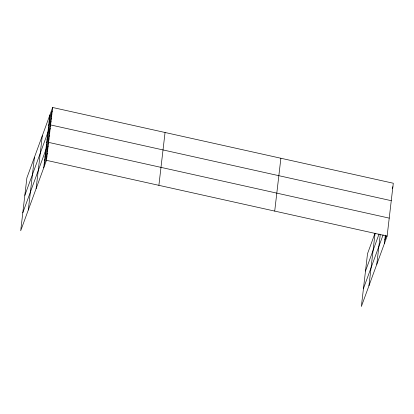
<?xml version="1.0" encoding="UTF-8"?>
<svg xmlns="http://www.w3.org/2000/svg" width="414" height="414" viewBox="0 0 414 414"><rect width="100%" height="100%" fill="white"/><g stroke="black" fill="none" stroke-linecap="round" stroke-linejoin="round"><path stroke-width="0.62" d="M28.302 209.991L34.471 157.144M36.132 188.593L42.3 135.745M43.729 167.825L49.903 114.978M52.64 107.495L26.874 177.911L20.7 230.758L46.471 160.342L52.64 107.495L393.3 183.242L387.126 236.089L361.36 306.505L367.529 253.658L374.918 233.47M158.888 185.337L165.057 132.49M274.71 211.093L280.883 158.246M368.957 285.738L375.063 233.47M376.792 264.339L380.243 234.743M384.389 243.572L385.367 235.183M49.494 118.466L52.231 110.983M49.09 121.954L51.828 114.471M48.681 125.442L51.419 117.959M48.272 128.93L51.01 121.447M24.835 195.351L50.606 124.935L391.261 200.681M47.46 135.906L50.197 128.423M47.051 139.394L49.789 131.911M46.642 142.882L49.38 135.399M46.239 146.37L48.976 138.887M22.796 212.791L48.567 142.375L389.227 218.121M45.411 153.449L48.148 145.966M44.991 157.041L47.729 149.563M44.572 160.637L47.31 153.154M44.148 164.229L46.891 156.746M392.26 188.458L392.891 186.73M365.495 271.098L379.058 234.029M363.456 288.537L383.11 234.831M385.227 236.384L385.651 235.23M384.808 239.975L386.283 235.949M46.471 160.342L387.126 236.089"/></g></svg>
